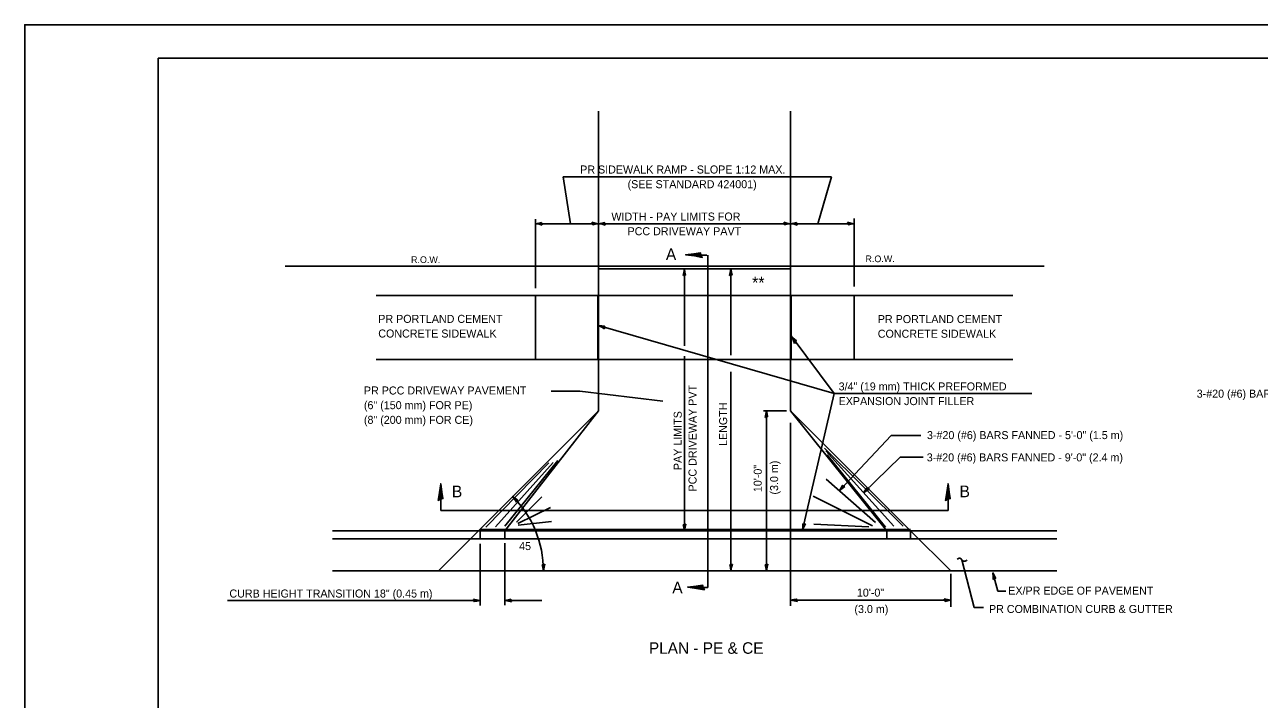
# Model space of a CAD drawing. Extents: x 663632 to 665672, y 1178627 to 1179067.
# Drawn here: x 663632.3 to 664002.4, y 1178864.8 to 1179067 of the extents above; entities that cross this region are included whole.
import ezdxf

# ---------------------------------------------------------------- set-up
doc = ezdxf.new("R2010")
doc.units = 0
for name, color, linetype in [('Alignment_PR_50 Scale Notation', 7, 'Continuous'), ('Design_PR_EOP', 7, 'Continuous'), ('Design_PR_Face of Curb line', 7, 'Continuous'), ('Design_PR_Roadway Dimensions', 7, 'Continuous'), ('Design_PR_Roadway Notes', 7, 'Continuous'), ('Design_PR_Sidewalk', 7, 'Continuous'), ('Level 48', 7, 'Continuous'), ('Level 6', 7, 'Continuous'), ('ROW_EX ROW Line', 7, 'Continuous'), ('Sheets_50 Reference Boundary', 7, 'Continuous'), ('Sheets_General Details', 7, 'Continuous'), ('Sheets_Printer Plotting Border', 7, 'Continuous'), ('Topo_Sidewalk', 7, 'Continuous')]:
    doc.layers.add(name, color=color, linetype=linetype)

msp = doc.modelspace()

# ---------------------------------------------------------------- linework, layer by layer
at = {"layer": 'Design_PR_EOP'}
for q in [(663724.54, 1178903.3), (663941.69, 1178903.3)]:
    msp.add_line((663833.11, 1178903.3), q, dxfattribs=at)
at = {"layer": 'Design_PR_Face of Curb line'}
for p, q in [((663785.42, 1178966.65), (663785.42, 1178985.85)), ((663804.12, 1178966.65), (663804.12, 1178985.85)), ((663804.12, 1178985.85), (663804.12, 1178985.85)), ((663804.14, 1178966.65), (663804.14, 1178985.85)), ((663804.15, 1178966.65), (663804.15, 1178985.85)), ((663804.17, 1178966.65), (663804.17, 1178985.85)), ((663804.19, 1178966.65), (663804.19, 1178985.85)), ((663804.21, 1178966.65), (663804.21, 1178985.85)), ((663804.22, 1178966.65), (663804.22, 1178985.85)), ((663804.24, 1178966.65), (663804.24, 1178985.85)), ((663804.26, 1178966.65), (663804.26, 1178985.85)), ((663804.28, 1178966.65), (663804.28, 1178985.85)), ((663804.3, 1178966.65), (663804.3, 1178985.85)), ((663804.32, 1178985.85), (663861.91, 1178985.85)), ((663804.32, 1178966.65), (663804.32, 1178985.85)), ((663861.91, 1178985.85), (663861.91, 1178985.85)), ((663861.93, 1178966.65), (663861.93, 1178985.85)), ((663861.94, 1178966.65), (663861.94, 1178985.85)), ((663861.96, 1178966.65), (663861.96, 1178985.85)), ((663861.98, 1178966.65), (663861.98, 1178985.85)), ((663862, 1178966.65), (663862, 1178985.85)), ((663862.01, 1178966.65), (663862.01, 1178985.85)), ((663862.03, 1178966.65), (663862.03, 1178985.85)), ((663862.05, 1178966.65), (663862.05, 1178985.85)), ((663862.07, 1178966.65), (663862.07, 1178985.85)), ((663862.09, 1178966.65), (663862.09, 1178985.85)), ((663862.11, 1178966.65), (663862.11, 1178985.85)), ((663881.01, 1178966.65), (663881.01, 1178985.85)), ((663804.32, 1178966.65), (663861.91, 1178966.65)), ((663895.64, 1178916.64), (663872.09, 1178940.07)), ((663770.54, 1178916.38), (663789.44, 1178935.63)), ((663790.7, 1178935.8), (663773.49, 1178916.43)), ((663776.26, 1178916.69), (663792.17, 1178936.35)), ((663872.52, 1178939.21), (663892.9, 1178916.65)), ((663890.41, 1178916.39), (663872.87, 1178938.09)), ((663887.42, 1178917.8), (663872.6, 1178930.8)), ((663779.79, 1178917.91), (663787.29, 1178925.48)), ((663886.49, 1178916.82), (663868.71, 1178925.62)), ((663780.12, 1178917.51), (663789.98, 1178922.28)), ((663780.29, 1178917), (663790.26, 1178918.12)), ((663885.35, 1178916.43), (663868.89, 1178917.25)), ((663833.11, 1178915.3), (663724.54, 1178915.3)), ((663756.32, 1178903.3), (663768.32, 1178915.3)), ((663833.11, 1178915.65), (663768.82, 1178915.65)), ((663833.11, 1178915.53), (663768.82, 1178915.53)), ((663833.11, 1178915.41), (663768.82, 1178915.41)), ((663768.82, 1178912.9), (663768.82, 1178915.3)), ((663776.24, 1178912.9), (663776.24, 1178915.3)), ((663833.11, 1178915.65), (663897.91, 1178915.65)), ((663833.11, 1178915.53), (663897.91, 1178915.53)), ((663833.11, 1178915.41), (663897.91, 1178915.41)), ((663833.11, 1178915.3), (663941.69, 1178915.3)), ((663890.77, 1178912.9), (663890.77, 1178915.3)), ((663909.91, 1178903.3), (663897.91, 1178915.3)), ((663897.91, 1178912.9), (663897.91, 1178915.3)), ((663833.11, 1178912.9), (663724.54, 1178912.9)), ((663833.11, 1178912.9), (663941.69, 1178912.9)), ((663804.32, 1178903.3), (663756.32, 1178903.3)), ((663861.91, 1178903.3), (663909.91, 1178903.3))]:
    msp.add_line(p, q, dxfattribs=at)
at = {"layer": 'Design_PR_Roadway Dimensions'}
for p, q in [((663785.42, 1178988.02), (663785.42, 1179008.67)), ((663804.37, 1179007.33), (663785.42, 1179007.33)), ((663861.91, 1179007.33), (663804.37, 1179007.33)), ((663881.01, 1179007.33), (663861.91, 1179007.33)), ((663881.01, 1178988.53), (663881.01, 1179008.91)), ((663830.08, 1178993.77), (663830.08, 1178985.85)), ((663844.04, 1178993.77), (663844.04, 1178967.95)), ((663830.08, 1178985.85), (663830.08, 1178970.73)), ((663804.32, 1178976.79), (663874.94, 1178956.4)), ((663874.94, 1178956.4), (663862.09, 1178973.69)), ((663830.08, 1178967.67), (663830.08, 1178915.3)), ((663844.04, 1178962.94), (663844.04, 1178903.3)), ((663874.94, 1178956.4), (663865.53, 1178915.53)), ((663874.94, 1178956.4), (663934.25, 1178956.4)), ((663854.68, 1178903.3), (663854.68, 1178951.29)), ((663861.91, 1178947.66), (663861.91, 1178892.83)), ((663768.82, 1178911.42), (663768.82, 1178892.92)), ((663910, 1178902.43), (663910, 1178892.48)), ((663768.82, 1178894.42), (663693.06, 1178894.42)), ((663787.35, 1178894.42), (663776.24, 1178894.42)), ((663910, 1178894.48), (663861.91, 1178894.48))]:
    msp.add_line(p, q, dxfattribs=at)
for points in [[(663787.42, 1179006.92), (663787.26, 1179007.3), (663787.19, 1179007.67), (663786.42, 1179007.51), (663785.42, 1179007.33), (663786.49, 1179007.14)], [(663802.37, 1179007.75), (663802.54, 1179007.37), (663802.6, 1179007), (663803.37, 1179007.16), (663804.37, 1179007.33), (663803.31, 1179007.53)], [(663806.37, 1179006.92), (663806.21, 1179007.3), (663806.15, 1179007.67), (663805.37, 1179007.51), (663804.37, 1179007.33), (663805.44, 1179007.14)], [(663859.91, 1179007.75), (663860.07, 1179007.37), (663860.13, 1179007), (663860.91, 1179007.16), (663861.91, 1179007.33), (663860.84, 1179007.53)], [(663863.91, 1179006.92), (663863.74, 1179007.3), (663863.68, 1179007.67), (663862.91, 1179007.51), (663861.91, 1179007.33), (663862.97, 1179007.14)], [(663879.01, 1179007.75), (663879.17, 1179007.37), (663879.23, 1179007), (663880.01, 1179007.16), (663881.01, 1179007.33), (663879.94, 1179007.53)], [(663829.67, 1178991.77), (663830.05, 1178991.93), (663830.42, 1178991.99), (663830.26, 1178992.77), (663830.08, 1178993.77), (663829.89, 1178992.7)], [(663843.62, 1178991.77), (663844.01, 1178991.93), (663844.38, 1178991.99), (663844.21, 1178992.77), (663844.04, 1178993.77), (663843.85, 1178992.7)], [(663806.12, 1178975.83), (663806.07, 1178976.25), (663806.11, 1178976.62), (663805.33, 1178976.68), (663804.32, 1178976.79), (663805.29, 1178976.31)], [(663854.26, 1178949.29), (663854.64, 1178949.46), (663855.01, 1178949.52), (663854.85, 1178950.29), (663854.68, 1178951.29), (663854.48, 1178950.23)], [(663779.71, 1178923.86), (663779.86, 1178924.24), (663780.08, 1178924.55), (663779.42, 1178924.98), (663778.59, 1178925.57), (663779.21, 1178924.68)], [(663830.5, 1178917.3), (663830.12, 1178917.13), (663829.75, 1178917.07), (663829.91, 1178916.3), (663830.08, 1178915.3), (663830.28, 1178916.36)], [(663866.39, 1178917.39), (663865.98, 1178917.31), (663865.61, 1178917.33), (663865.59, 1178916.54), (663865.53, 1178915.53), (663865.96, 1178916.53)], [(663788.23, 1178905.3), (663787.85, 1178905.13), (663787.48, 1178905.07), (663787.64, 1178904.3), (663787.82, 1178903.3), (663788.01, 1178904.36)], [(663844.46, 1178905.3), (663844.08, 1178905.13), (663843.71, 1178905.07), (663843.87, 1178904.3), (663844.04, 1178903.3), (663844.24, 1178904.36)], [(663855.1, 1178905.3), (663854.71, 1178905.13), (663854.34, 1178905.07), (663854.51, 1178904.3), (663854.68, 1178903.3), (663854.87, 1178904.36)], [(663908, 1178894.9), (663908.16, 1178894.52), (663908.22, 1178894.15), (663909, 1178894.31), (663910, 1178894.48), (663908.93, 1178894.68)], [(663766.82, 1178894.84), (663766.98, 1178894.45), (663767.04, 1178894.08), (663767.82, 1178894.24), (663768.82, 1178894.42), (663767.75, 1178894.61)], [(663778.24, 1178894), (663778.08, 1178894.38), (663778.02, 1178894.75), (663777.24, 1178894.59), (663776.24, 1178894.42), (663777.31, 1178894.22)], [(663863.91, 1178894.06), (663863.75, 1178894.45), (663863.69, 1178894.82), (663862.91, 1178894.66), (663861.91, 1178894.48), (663862.98, 1178894.29)]]:
    msp.add_lwpolyline(points, close=True, dxfattribs=at)
msp.add_arc((663756.32, 1178903.3), 31.5, 0.0004, 45.0002, dxfattribs=at)
at = {"layer": 'Design_PR_Roadway Notes'}
for p, q in [((663793.72, 1179021.34), (663874.19, 1179021.34)), ((663795.92, 1179007.33), (663793.72, 1179021.34)), ((663870.05, 1179007.33), (663874.19, 1179021.34)), ((663836.8, 1178997.85), (663832.95, 1178997.85)), ((663837.15, 1178898.33), (663837.15, 1178997.85)), ((663790.17, 1178957.13), (663798.72, 1178957.13)), ((663798.72, 1178957.13), (663823.64, 1178954.12)), ((663860.66, 1178951.29), (663853.84, 1178951.29)), ((663876.54, 1178927.35), (663892.12, 1178943.85)), ((663892.12, 1178943.85), (663901, 1178943.85)), ((663883.82, 1178926.7), (663894.76, 1178937.31)), ((663894.76, 1178937.31), (663901.7, 1178937.31)), ((663757.05, 1178921.38), (663757.05, 1178929.4)), ((663909.14, 1178921.38), (663909.14, 1178929.4)), ((663757.05, 1178921.38), (663909.14, 1178921.38)), ((663776.24, 1178911.63), (663776.24, 1178893.05)), ((663916.95, 1178892.26), (663913.25, 1178906.61)), ((663924.02, 1178897.22), (663922.6, 1178902.69)), ((663837.15, 1178898.33), (663833.18, 1178898.33)), ((663924.02, 1178897.22), (663926.42, 1178897.22)), ((663916.95, 1178892.26), (663919.74, 1178892.26))]:
    msp.add_line(p, q, dxfattribs=at)
for points in [[(663835.04, 1178997.95), (663834.88, 1178998.63), (663832.94, 1178998.34), (663830.45, 1178998.01), (663833.11, 1178997.65), (663835.45, 1178997.24), (663835.04, 1178997.95), (663834.83, 1178998.4), (663832.13, 1178998.01), (663835.08, 1178997.49), (663834.65, 1178998.07), (663833.4, 1178997.99), (663834.6, 1178997.81)], [(663756.98, 1178924.81), (663757.66, 1178924.96), (663757.37, 1178926.9), (663757.05, 1178929.4), (663756.68, 1178926.73), (663756.27, 1178924.4), (663756.98, 1178924.81), (663757.43, 1178925.01), (663757.04, 1178927.72), (663756.52, 1178924.76), (663757.11, 1178925.2), (663757.03, 1178926.44), (663756.84, 1178925.25)], [(663909.07, 1178924.81), (663909.76, 1178924.96), (663909.46, 1178926.9), (663909.14, 1178929.4), (663908.78, 1178926.73), (663908.36, 1178924.4), (663909.07, 1178924.81), (663909.53, 1178925.01), (663909.14, 1178927.72), (663908.62, 1178924.76), (663909.2, 1178925.2), (663909.12, 1178926.44), (663908.94, 1178925.25)], [(663835.66, 1178898.34), (663835.5, 1178899.02), (663833.56, 1178898.73), (663831.07, 1178898.41), (663833.73, 1178898.04), (663836.07, 1178897.63), (663835.66, 1178898.34), (663835.45, 1178898.79), (663832.75, 1178898.4), (663835.7, 1178897.88), (663835.27, 1178898.47), (663834.02, 1178898.39), (663835.22, 1178898.2)]]:
    msp.add_lwpolyline(points, dxfattribs=at)
for points in [[(663863.12, 1178971.46), (663863.37, 1178971.89), (663863.68, 1178972.22), (663862.97, 1178972.85), (663862.09, 1178973.69), (663862.67, 1178972.52)], [(663878.21, 1178928.52), (663877.82, 1178928.66), (663877.51, 1178928.87), (663877.1, 1178928.2), (663876.54, 1178927.35), (663877.41, 1178927.99)], [(663885.55, 1178927.79), (663885.16, 1178927.96), (663884.86, 1178928.18), (663884.42, 1178927.52), (663883.82, 1178926.7), (663884.72, 1178927.31)], [(663922.7, 1178900.65), (663923.03, 1178900.91), (663923.37, 1178901.06), (663923.02, 1178901.77), (663922.6, 1178902.69), (663922.68, 1178901.61)]]:
    msp.add_lwpolyline(points, close=True, dxfattribs=at)
for centre, radius, start, end in [((663912.5, 1178906.21), 0.843, 21.1673, 139.2488), ((663914.04, 1178907.03), 0.892, 207.9932, 327.9304)]:
    msp.add_arc(centre, radius, start, end, dxfattribs=at)
at = {"layer": 'Design_PR_Sidewalk'}
for p, q in [((663804.32, 1178951.29), (663804.32, 1178993.77)), ((663804.32, 1178993.77), (663861.91, 1178993.77)), ((663861.91, 1178951.29), (663861.91, 1178993.77)), ((663804.32, 1178985.85), (663737.71, 1178985.85)), ((663861.91, 1178985.85), (663928.52, 1178985.85)), ((663804.32, 1178966.65), (663737.71, 1178966.65)), ((663861.91, 1178966.65), (663928.52, 1178966.65)), ((663768.32, 1178915.3), (663804.32, 1178951.29)), ((663776.24, 1178915.3), (663804.32, 1178951.29)), ((663890.77, 1178915.3), (663861.91, 1178951.29)), ((663897.91, 1178915.3), (663861.91, 1178951.29))]:
    msp.add_line(p, q, dxfattribs=at)
at = {"layer": 'Level 48'}
msp.add_lwpolyline([(663632.3, 1179066.97), (664312.3, 1179066.97), (664312.3, 1178626.97), (663632.3, 1178626.97)], close=True, dxfattribs=at)
at = {"layer": 'Level 6'}
msp.add_line((663710.43, 1178994.57), (663937.91, 1178994.57), dxfattribs=at)
at = {"layer": 'ROW_EX ROW Line'}
for points in [[(663710.43, 1178994.57), (663733.02, 1178994.57)], [(663736.02, 1178994.57), (663758.61, 1178994.57)], [(663761.61, 1178994.57), (663784.2, 1178994.57)], [(663787.2, 1178994.57), (663809.79, 1178994.57)], [(663812.79, 1178994.57), (663835.39, 1178994.57)], [(663838.39, 1178994.57), (663860.98, 1178994.57)], [(663863.98, 1178994.57), (663886.57, 1178994.57)], [(663889.57, 1178994.57), (663912.16, 1178994.57)], [(663915.16, 1178994.57), (663937.75, 1178994.57)]]:
    msp.add_lwpolyline(points, dxfattribs=at)
at = {"layer": 'Sheets_50 Reference Boundary'}
msp.add_lwpolyline([(663672.3, 1179056.96), (664302.3, 1179056.96), (664302.3, 1178656.97), (663672.3, 1178656.97)], close=True, dxfattribs=at)
at = {"layer": 'Sheets_General Details'}
for p, q in [((663632.3, 1179066.97), (663632.3, 1178626.97)), ((664312.3, 1179066.97), (663632.3, 1179066.97))]:
    msp.add_line(p, q, dxfattribs=at)
msp.add_lwpolyline([(663672.3, 1179056.97), (664302.3, 1179056.97), (664302.3, 1178636.97), (663672.3, 1178636.97)], close=True, dxfattribs=at)
at = {"layer": 'Sheets_Printer Plotting Border'}
msp.add_lwpolyline([(663632.3, 1178626.97), (664312.3, 1178626.97), (664312.3, 1179066.97), (663632.3, 1179066.97)], close=True, dxfattribs=at)
at = {"layer": 'Topo_Sidewalk'}
for p, q in [((663804.32, 1178993.77), (663804.32, 1179041.07)), ((663861.91, 1178993.77), (663861.91, 1179041.07))]:
    msp.add_line(p, q, dxfattribs=at)

# ---------------------------------------------------------------- texts
at = {"layer": 'Alignment_PR_50 Scale Notation'}
msp.add_text('PLAN - PE & CE', height=3.45, dxfattribs=at).set_placement((663819.44, 1178878.43))
at = {"layer": 'Design_PR_Roadway Dimensions'}
for s, height, p in [('WIDTH - PAY LIMITS FOR', 2.3999, (663808.19, 1179008.27)), ('PCC DRIVEWAY PAVT', 2.3999, (663813.03, 1179003.87)), ('3/4" (19 mm) THICK PREFORMED', 2.3999, (663876.32, 1178957.36)), ('EXPANSION JOINT FILLER', 2.3999, (663876.32, 1178952.96)), ('45', 2.4, (663780.53, 1178909.51)), ('CURB HEIGHT TRANSITION 18" (0.45 m)', 2.4, (663693.68, 1178895.29)), ('10\'-0" ', 2.4, (663881.79, 1178895.56)), ('(3.0 m)', 2.4, (663881.06, 1178890.64))]:
    msp.add_text(s, height=height, dxfattribs=at).set_placement(p)
for s, p in [('PCC DRIVEWAY PVT', (663833.72, 1178927.08)), ('PAY LIMITS', (663829.27, 1178933.48)), ('LENGTH', (663842.9, 1178940.71)), ('(3.0 m)', (663858.18, 1178926.15)), ('10\'-0"', (663853.26, 1178926.87))]:
    msp.add_text(s, height=2.4, rotation=90, dxfattribs=at).set_placement(p)
at = {"layer": 'Design_PR_Roadway Notes'}
for s, height, p in [('PR SIDEWALK RAMP - SLOPE 1:12 MAX.', 2.4, (663798.84, 1179022.37)), ('(SEE STANDARD 424001)', 2.4, (663813.05, 1179017.97)), ('A', 3.5, (663824.52, 1178996.42)), ('R.O.W.', 2, (663748.13, 1178995.54)), ('R.O.W.', 2, (663884.37, 1178995.8)), ('**', 3.6, (663850.37, 1178987.85)), ('PR PORTLAND CEMENT', 2.3999, (663738.3, 1178977.61)), ('PR PORTLAND CEMENT', 2.3999, (663888.06, 1178977.54)), ('CONCRETE SIDEWALK', 2.3999, (663738.3, 1178973.21)), ('CONCRETE SIDEWALK', 2.3999, (663888.06, 1178973.15)), ('PR PCC DRIVEWAY PAVEMENT', 2.3999, (663734, 1178956.14)), ('(6" (150 mm) FOR PE)', 2.3999, (663734, 1178951.74)), ('3-#20 (#6) BARS FANNED - 5\'-0" (1.5 m)', 2.4, (663983.67, 1178955.18)), ('(8" (200 mm) FOR CE)', 2.3999, (663734, 1178947.34)), ('3-#20 (#6) BARS FANNED - 5\'-0" (1.5 m)', 2.4, (663902.81, 1178942.77)), ('3-#20 (#6) BARS FANNED - 9\'-0" (2.4 m)', 2.4, (663902.74, 1178936.09)), ('B', 3.5, (663760.36, 1178925.33)), ('B', 3.5, (663912.57, 1178925.36)), ('A', 3.5, (663826.44, 1178896.52)), ('EX/PR EDGE OF PAVEMENT', 2.4, (663927.18, 1178896.16)), ('PR COMBINATION CURB & GUTTER', 2.4, (663921.4, 1178890.66))]:
    msp.add_text(s, height=height, dxfattribs=at).set_placement(p)

doc.saveas('drawing.dxf')
